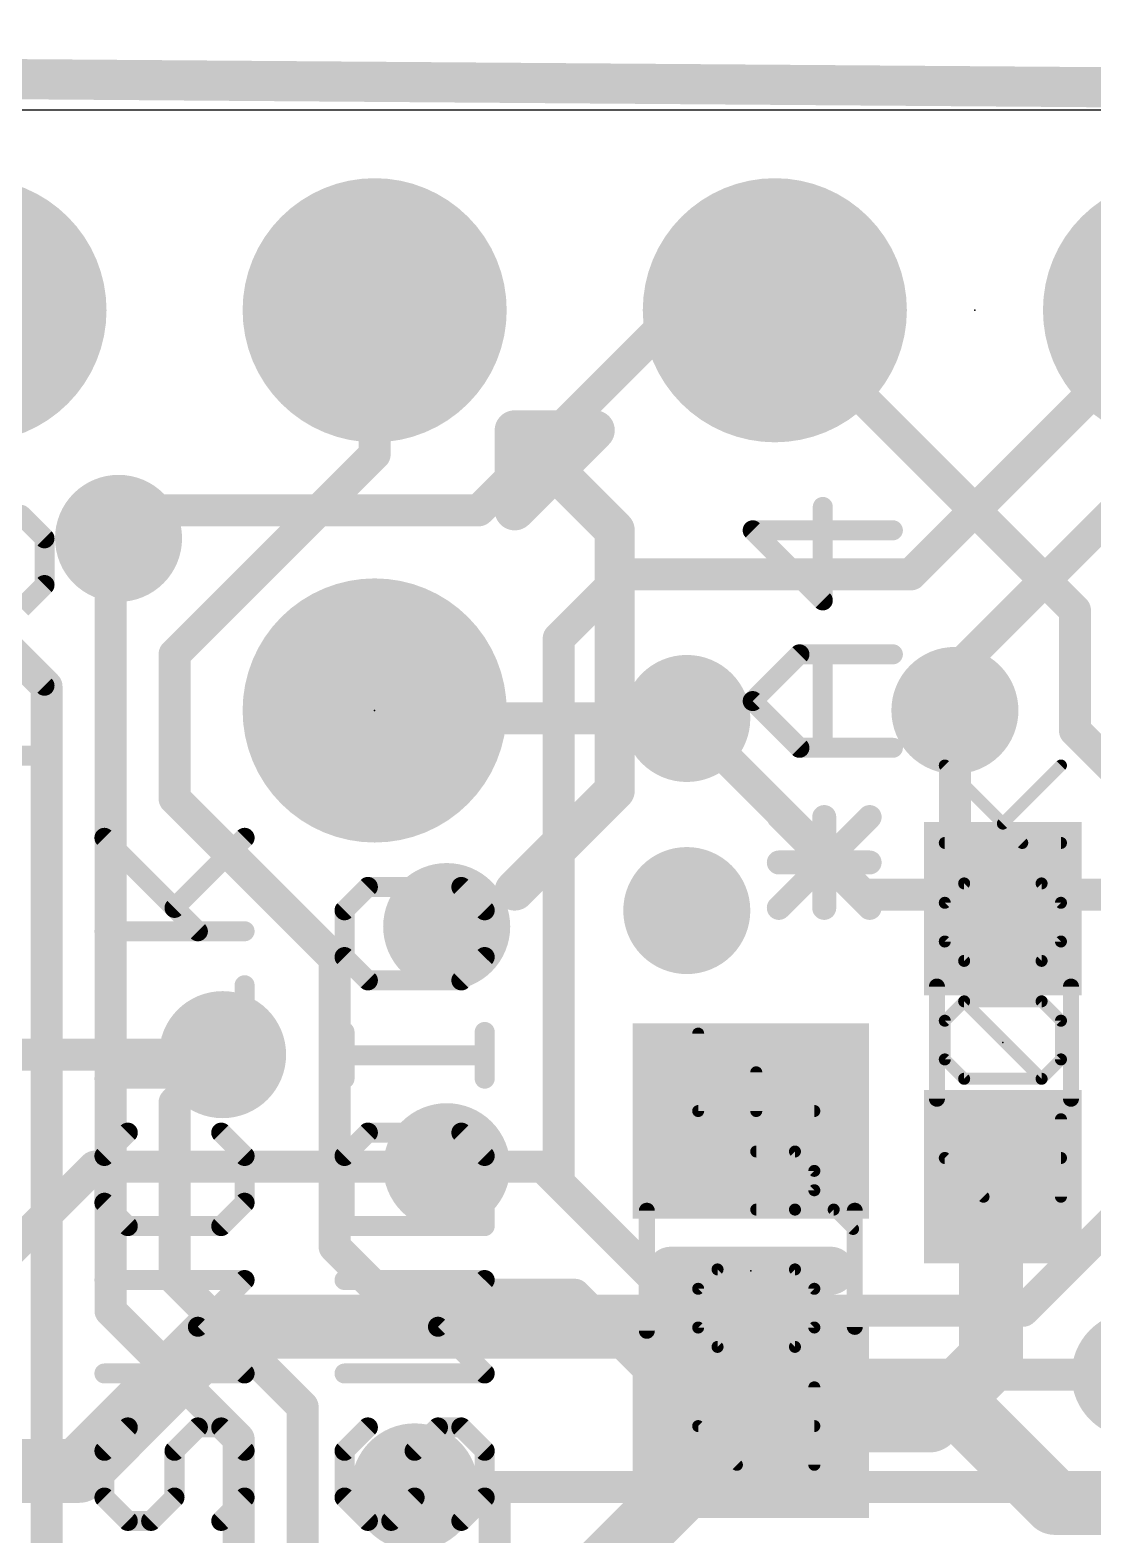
# Model space of a CAD drawing. Extents: x -0.8 to 51.2, y -0.4 to 23.4.
# Drawn here: x 24.48 to 31.23, y 13.82 to 23.37 of the extents above; entities that cross this region are included whole.
import ezdxf

# ---------------------------------------------------------------- set-up
doc = ezdxf.new("R2010")
doc.units = 0
for name, color, linetype in [('1', 12, 'CONTINUOUS'), ('16', 132, 'CONTINUOUS'), ('17', 110, 'CONTINUOUS'), ('18', 110, 'CONTINUOUS'), ('20', 53, 'CONTINUOUS'), ('21', 40, 'CONTINUOUS'), ('23', 40, 'CONTINUOUS'), ('27', 53, 'CONTINUOUS'), ('51', 253, 'CONTINUOUS')]:
    doc.layers.add(name, color=color, linetype=linetype)

# ---------------------------------------------------------------- blocks, each defined once
blk = doc.blocks.new('RECT')
blk.add_solid([(-0.5, -0.5), (0.5, -0.5), (-0.5, 0.5), (0.5, 0.5)])
blk = doc.blocks.new('ROUNDP')
at = {"const_width": 0.5}
blk.add_lwpolyline([(0, -0.25, 1), (0, 0.25, 1), (0, -0.25)], format="xyb", dxfattribs=at)
blk = doc.blocks.new('ROUNDV')
at = {"const_width": 0.5}
blk.add_lwpolyline([(0, -0.25, 1), (0, 0.25, 1), (0, -0.25)], format="xyb", dxfattribs=at)

msp = doc.modelspace()

# ---------------------------------------------------------------- linework, layer by layer
at = {"layer": '1'}
for points, const_width in [([(50.927, 22.86), (-0.381, 23.241)], 0.254), ([(28.6004, 21.59), (27.3304, 20.32)], 0.2032), ([(29.21, 21.59), (28.6004, 21.59)], 0.2032), ([(31.115, 19.685), (29.21, 21.59)], 0.2032), ([(25.2222, 20.32), (25.0444, 20.1422)], 0.2032), ([(27.3304, 20.32), (25.2222, 20.32)], 0.2032), ([(31.115, 18.923), (31.115, 19.685)], 0.2032), ([(26.7208, 18.9992), (26.67, 19.05)], 0.2032), ([(28.6512, 18.9992), (26.7208, 18.9992)], 0.2032), ([(30.353, 19.05), (30.353, 18.0966)], 0.2032), ([(31.623, 18.415), (31.115, 18.923)], 0.2032), ([(30.353, 18.0966), (30.6578, 17.7918)], 0.2032), ([(25.7048, 16.8656), (23.9776, 16.8656)], 0.2032), ([(24.892, 16.1544), (23.876, 15.1384)], 0.2032), ([(27.1272, 16.1544), (24.892, 16.1544)], 0.2032), ([(30.5816, 14.9352), (30.5816, 16.0156)], 0.4064), ([(30.5816, 16.0156), (30.6578, 16.0918)], 0.2032), ([(25.4, 14.8336), (25.7048, 15.1384)], 0.4064), ([(25.7048, 15.1384), (28.4632, 15.1384)], 0.4064), ([(28.4632, 15.1384), (29.0576, 14.544)], 0.4064), ([(30.3276, 14.6812), (30.5816, 14.9352)], 0.4064), ([(24.7904, 14.224), (25.4, 14.8336)], 0.4064), ([(28.768, 14.8336), (29.0576, 14.544)], 0.4064), ([(30.1904, 14.544), (30.3276, 14.6812)], 0.4064), ([(30.988, 14.0208), (30.3276, 14.6812)], 0.4064), ([(28.0924, 13.5788), (29.0576, 14.544)], 0.4064), ([(28.9408, 14.4272), (29.0576, 14.544)], 0.4064), ([(29.0576, 14.544), (30.1904, 14.544)], 0.4064), ([(23.368, 14.224), (24.7904, 14.224)], 0.4064), ([(27.3304, 14.1224), (26.924, 14.1224)], 0.2032), ([(27.432, 14.0208), (27.3304, 14.1224)], 0.2032), ([(32.1056, 14.0208), (30.988, 14.0208)], 0.4064), ([(27.432, 13.4112), (27.432, 14.0208)], 0.2032)]:
    msp.add_lwpolyline(points, dxfattribs=dict(at, const_width=const_width))
for points, const_width in [([(28.6004, 21.6408, 1), (28.6004, 21.5392)], 0.1016), ([(28.6363, 21.5541, 1), (28.5645, 21.6259)], 0.1016), ([(29.2459, 21.6259, 1), (29.1741, 21.5541)], 0.1016), ([(29.21, 21.5392, 1), (29.21, 21.6408)], 0.1016), ([(25.2222, 20.3708, 1), (25.2222, 20.2692)], 0.1016), ([(25.2581, 20.2841, 1), (25.1863, 20.3559)], 0.1016), ([(27.2945, 20.3559, 1), (27.3663, 20.2841)], 0.1016), ([(27.3304, 20.2692, 1), (27.3304, 20.3708)], 0.1016), ([(25.0085, 20.1781, 1), (25.0803, 20.1063)], 0.1016), ([(31.1658, 19.685, 1), (31.0642, 19.685)], 0.1016), ([(31.0791, 19.6491, 1), (31.1509, 19.7209)], 0.1016), ([(26.7059, 19.0859, 1), (26.6341, 19.0141)], 0.1016), ([(26.7208, 19.05, 1), (26.7208, 18.9484)], 0.1016), ([(28.6512, 18.9484, 1), (28.6512, 19.05)], 0.1016), ([(30.4038, 19.05, 1), (30.3022, 19.05)], 0.1016), ([(26.6849, 18.9633, 1), (26.7567, 19.0351)], 0.1016), ([(31.1509, 18.9589, 1), (31.0791, 18.8871)], 0.1016), ([(31.0642, 18.923, 1), (31.1658, 18.923)], 0.1016), ([(30.3889, 18.1325, 1), (30.3171, 18.0607)], 0.1016), ([(30.3022, 18.0966, 1), (30.4038, 18.0966)], 0.1016), ([(30.6219, 17.7559, 1), (30.6937, 17.8277)], 0.1016), ([(25.7048, 16.8148, 1), (25.7048, 16.9164)], 0.1016), ([(24.892, 16.2052, 1), (24.892, 16.1036)], 0.1016), ([(24.9279, 16.1185, 1), (24.8561, 16.1903)], 0.1016), ([(27.1272, 16.1036, 1), (27.1272, 16.2052)], 0.1016), ([(30.6832, 16.0156, 1), (30.48, 16.0156)], 0.2032), ([(30.6937, 16.0559, 1), (30.6219, 16.1277)], 0.1016), ([(30.5457, 16.0515, 1), (30.6175, 15.9797)], 0.1016), ([(25.7048, 15.24, 1), (25.7048, 15.0368)], 0.2032), ([(25.7766, 15.0666, 1), (25.633, 15.2102)], 0.2032), ([(28.535, 15.2102, 1), (28.3914, 15.0666)], 0.2032), ([(28.4632, 15.0368, 1), (28.4632, 15.24)], 0.2032), ([(30.6534, 14.8634, 1), (30.5098, 15.007)], 0.2032), ([(25.3282, 14.9054, 1), (25.4718, 14.7618)], 0.2032), ([(25.4718, 14.7618, 1), (25.3282, 14.9054)], 0.2032), ([(28.8398, 14.9054, 1), (28.6962, 14.7618)], 0.2032), ([(30.48, 14.9352, 1), (30.6832, 14.9352)], 0.2032), ([(30.3994, 14.753, 1), (30.2558, 14.6094)], 0.2032), ([(30.2558, 14.753, 1), (30.3994, 14.6094)], 0.2032), ([(30.3994, 14.6094, 1), (30.2558, 14.753)], 0.2032), ([(29.0576, 14.6456, 1), (29.0576, 14.4424)], 0.2032), ([(29.1294, 14.4722, 1), (28.9858, 14.6158)], 0.2032), ([(29.1294, 14.4722, 1), (28.9858, 14.6158)], 0.2032), ([(28.9858, 14.4722, 1), (29.1294, 14.6158)], 0.2032), ([(28.9858, 14.4722, 1), (29.1294, 14.6158)], 0.2032), ([(30.1186, 14.6158, 1), (30.2622, 14.4722)], 0.2032), ([(30.1904, 14.4424, 1), (30.1904, 14.6456)], 0.2032), ([(28.869, 14.499, 1), (29.0126, 14.3554)], 0.2032), ([(24.7904, 14.1224, 1), (24.7904, 14.3256)], 0.2032), ([(24.7186, 14.2958, 1), (24.8622, 14.1522)], 0.2032), ([(26.924, 14.1732, 1), (26.924, 14.0716)], 0.1016), ([(27.3663, 14.1583, 1), (27.2945, 14.0865)], 0.1016), ([(27.3304, 14.0716, 1), (27.3304, 14.1732)], 0.1016), ([(30.988, 14.1224, 1), (30.988, 13.9192)], 0.2032), ([(30.9162, 13.949, 1), (31.0598, 14.0926)], 0.2032), ([(27.4828, 14.0208, 1), (27.3812, 14.0208)], 0.1016), ([(27.3961, 13.9849, 1), (27.4679, 14.0567)], 0.1016)]:
    msp.add_lwpolyline(points, format="xyb", dxfattribs=dict(at, const_width=const_width))
at = {"layer": '16'}
for points, const_width in [([(-0.635, 23.241), (50.927, 22.86)], 0.254), ([(26.67, 21.59), (26.67, 20.6756)], 0.2032), ([(30.0736, 19.9136), (31.75, 21.59)], 0.2032), ([(26.67, 20.6756), (25.5016, 19.5072)], 0.2032), ([(31.369, 20.32), (30.734, 19.685)], 0.2032), ([(24.9936, 20.0914), (25.0444, 20.1422)], 0.2032), ([(24.9936, 19.939), (24.9936, 20.0914)], 0.2032), ([(24.9936, 19.5072), (24.9936, 19.939)], 0.2032), ([(27.8384, 19.5072), (28.2448, 19.9136)], 0.2032), ([(28.2448, 19.9136), (30.0736, 19.9136)], 0.2032), ([(23.9776, 19.812), (24.5872, 19.2024)], 0.2032), ([(30.353, 19.304), (30.734, 19.685)], 0.2032), ([(24.9936, 15.24), (24.9936, 19.5072)], 0.2032), ([(25.5016, 19.5072), (25.4, 19.4056)], 0.2032), ([(27.8384, 16.0528), (27.8384, 19.5072)], 0.2032), ([(25.4, 19.4056), (25.4, 18.4912)], 0.2032), ([(30.353, 19.05), (30.353, 19.304)], 0.2032), ([(24.5872, 19.2024), (24.5872, 8.2296)], 0.2032), ([(29.7688, 17.8816), (28.6512, 18.9992)], 0.2032), ([(25.4, 18.4912), (25.908, 17.9832)], 0.2032), ([(25.908, 17.9832), (26.2128, 17.6784)], 0.2032), ([(33.9344, 17.8816), (29.7688, 17.8816)], 0.2032), ([(26.2128, 17.6784), (26.416, 17.4752)], 0.2032), ([(26.416, 17.4752), (26.416, 15.6464)], 0.2032), ([(25.4, 16.5608), (25.7048, 16.8656)], 0.2032), ([(25.4, 15.4432), (25.4, 16.5608)], 0.2032), ([(27.1272, 16.1544), (27.7368, 16.1544)], 0.2032), ([(27.7368, 16.1544), (27.8384, 16.0528)], 0.2032), ([(28.6512, 15.24), (27.8384, 16.0528)], 0.2032), ([(31.5976, 16.0528), (30.7848, 15.24)], 0.2032), ([(26.416, 15.6464), (26.7208, 15.3416)], 0.2032), ([(26.2128, 14.6304), (25.4, 15.4432)], 0.2032), ([(26.7208, 15.3416), (27.94, 15.3416)], 0.2032), ([(27.94, 15.3416), (28.448, 14.8336)], 0.2032), ([(25.8064, 14.4272), (24.9936, 15.24)], 0.2032), ([(30.7848, 15.24), (28.6512, 15.24)], 0.2032), ([(28.448, 14.8336), (31.496, 14.8336)], 0.2032), ([(26.2128, 13.716), (26.2128, 14.6304)], 0.2032), ([(25.8064, 13.3096), (25.8064, 14.4272)], 0.2032), ([(31.9024, 14.1224), (26.924, 14.1224)], 0.2032), ([(26.5176, 13.4112), (26.2128, 13.716)], 0.2032)]:
    msp.add_lwpolyline(points, dxfattribs=dict(at, const_width=const_width))
at = {"layer": '16', "const_width": 0.1016}
for points in [[(26.7208, 21.59, 1), (26.6192, 21.59)], [(26.6192, 20.6756, 1), (26.7208, 20.6756)], [(26.7059, 20.6397, 1), (26.6341, 20.7115)], [(25.0444, 20.0914, 1), (24.9428, 20.0914)], [(24.9577, 20.1273, 1), (25.0295, 20.0555)], [(25.0803, 20.1063, 1), (25.0085, 20.1781)], [(25.0444, 19.939, 1), (24.9428, 19.939)], [(24.9428, 19.939, 1), (25.0444, 19.939)], [(28.2448, 19.9644, 1), (28.2448, 19.8628)], [(28.2807, 19.8777, 1), (28.2089, 19.9495)], [(30.0377, 19.9495, 1), (30.1095, 19.8777)], [(30.0736, 19.8628, 1), (30.0736, 19.9644)], [(30.6981, 19.7209, 1), (30.7699, 19.6491)], [(30.7699, 19.6491, 1), (30.6981, 19.7209)], [(25.0444, 19.5072, 1), (24.9428, 19.5072)], [(25.4657, 19.5431, 1), (25.5375, 19.4713)], [(25.5375, 19.4713, 1), (25.4657, 19.5431)], [(27.8892, 19.5072, 1), (27.7876, 19.5072)], [(27.8025, 19.5431, 1), (27.8743, 19.4713)], [(24.9428, 19.5072, 1), (25.0444, 19.5072)], [(25.4508, 19.4056, 1), (25.3492, 19.4056)], [(25.3641, 19.4415, 1), (25.4359, 19.3697)], [(30.4038, 19.304, 1), (30.3022, 19.304)], [(30.3171, 19.3399, 1), (30.3889, 19.2681)], [(24.638, 19.2024, 1), (24.5364, 19.2024)], [(24.5513, 19.1665, 1), (24.6231, 19.2383)], [(30.3022, 19.05, 1), (30.4038, 19.05)], [(28.6871, 19.0351, 1), (28.6153, 18.9633)], [(25.4359, 18.5271, 1), (25.3641, 18.4553)], [(25.3492, 18.4912, 1), (25.4508, 18.4912)], [(25.9439, 18.0191, 1), (25.8721, 17.9473)], [(25.8721, 17.9473, 1), (25.9439, 18.0191)], [(29.7688, 17.9324, 1), (29.7688, 17.8308)], [(29.7329, 17.8457, 1), (29.8047, 17.9175)], [(26.2487, 17.7143, 1), (26.1769, 17.6425)], [(26.1769, 17.6425, 1), (26.2487, 17.7143)], [(26.4668, 17.4752, 1), (26.3652, 17.4752)], [(26.3801, 17.4393, 1), (26.4519, 17.5111)], [(25.7407, 16.8297, 1), (25.6689, 16.9015)], [(25.4508, 16.5608, 1), (25.3492, 16.5608)], [(25.3641, 16.5967, 1), (25.4359, 16.5249)], [(27.1272, 16.2052, 1), (27.1272, 16.1036)], [(27.7727, 16.1903, 1), (27.7009, 16.1185)], [(27.7368, 16.1036, 1), (27.7368, 16.2052)], [(27.8743, 16.0887, 1), (27.8025, 16.0169)], [(27.7876, 16.0528, 1), (27.8892, 16.0528)], [(27.8025, 16.0169, 1), (27.8743, 16.0887)], [(26.4519, 15.6823, 1), (26.3801, 15.6105)], [(26.3652, 15.6464, 1), (26.4668, 15.6464)], [(25.4359, 15.4791, 1), (25.3641, 15.4073)], [(25.3492, 15.4432, 1), (25.4508, 15.4432)], [(26.7208, 15.3924, 1), (26.7208, 15.2908)], [(26.6849, 15.3057, 1), (26.7567, 15.3775)], [(27.9759, 15.3775, 1), (27.9041, 15.3057)], [(27.94, 15.2908, 1), (27.94, 15.3924)], [(25.0295, 15.2759, 1), (24.9577, 15.2041)], [(24.9428, 15.24, 1), (25.0444, 15.24)], [(28.6512, 15.2908, 1), (28.6512, 15.1892)], [(28.6153, 15.2041, 1), (28.6871, 15.2759)], [(30.7489, 15.2759, 1), (30.8207, 15.2041)], [(30.7848, 15.1892, 1), (30.7848, 15.2908)], [(28.448, 14.8844, 1), (28.448, 14.7828)], [(28.4121, 14.7977, 1), (28.4839, 14.8695)], [(26.2636, 14.6304, 1), (26.162, 14.6304)], [(26.1769, 14.5945, 1), (26.2487, 14.6663)], [(25.8572, 14.4272, 1), (25.7556, 14.4272)], [(25.7705, 14.3913, 1), (25.8423, 14.4631)], [(26.924, 14.1732, 1), (26.924, 14.0716)]]:
    msp.add_lwpolyline(points, format="xyb", dxfattribs=at)
at = {"layer": '20'}
msp.add_line((48.26, 22.86), (2.54, 22.86), dxfattribs=at)
at = {"layer": '21'}
for points, const_width in [([(28.194, 20.193), (27.559, 20.828)], 0.254), ([(27.559, 20.828), (27.559, 20.32)], 0.254), ([(27.559, 20.828), (28.067, 20.828)], 0.254), ([(28.067, 20.828), (27.559, 20.32)], 0.254), ([(24.1296, 20.2909), (24.4262, 20.2909)], 0.127), ([(24.4262, 20.2909), (24.5745, 20.1426)], 0.127), ([(29.5144, 19.7485), (29.5144, 20.3417)], 0.127), ([(28.194, 18.542), (28.194, 20.193)], 0.254), ([(29.9593, 20.1934), (29.0695, 20.1934)], 0.127), ([(29.0695, 20.1934), (29.5144, 19.7485)], 0.127), ([(24.5745, 20.1426), (24.5745, 19.846)], 0.127), ([(24.5745, 19.846), (24.4262, 19.6977)], 0.127), ([(24.2779, 19.3554), (24.4262, 19.3554)], 0.127), ([(24.4262, 19.3554), (24.5745, 19.2071)], 0.127), ([(29.0695, 19.1096), (29.3661, 19.4062)], 0.127), ([(29.3661, 19.4062), (29.9593, 19.4062)], 0.127), ([(29.5144, 18.813), (29.5144, 19.4062)], 0.127), ([(24.5745, 19.2071), (24.5745, 18.7622)], 0.127), ([(29.3661, 18.813), (29.0695, 19.1096)], 0.127), ([(24.5745, 18.7622), (23.6847, 18.7622)], 0.127), ([(29.9593, 18.813), (29.3661, 18.813)], 0.127), ([(27.559, 17.907), (28.194, 18.542)], 0.254), ([(29.2354, 18.3733), (29.8116, 17.7971)], 0.1524), ([(29.2354, 17.7971), (29.8116, 18.3733)], 0.1524), ([(29.5235, 17.7971), (29.5235, 18.3733)], 0.1524), ([(25.5479, 17.6486), (24.9547, 18.2417)], 0.127), ([(25.3996, 17.7969), (25.8445, 18.2417)], 0.127), ([(29.2354, 18.0852), (29.8116, 18.0852)], 0.1524), ([(26.627, 17.9299), (26.4787, 17.7816)], 0.127), ([(27.2202, 17.9299), (26.627, 17.9299)], 0.127), ([(27.3685, 17.7816), (27.2202, 17.9299)], 0.127), ([(26.4787, 17.7816), (26.4787, 17.485)], 0.127), ([(27.3685, 17.485), (27.3685, 17.7816)], 0.127), ([(24.9547, 17.6486), (25.8445, 17.6486)], 0.127), ([(26.4787, 17.485), (26.627, 17.3367)], 0.127), ([(27.2202, 17.3367), (27.3685, 17.485)], 0.127), ([(26.627, 17.3367), (27.2202, 17.3367)], 0.127), ([(25.8445, 16.7131), (25.8445, 17.3062)], 0.127), ([(26.4787, 16.7131), (26.4787, 17.0096)], 0.127), ([(27.3685, 16.7131), (27.3685, 17.0096)], 0.127), ([(27.3685, 16.8613), (26.4787, 16.8613)], 0.127), ([(24.9547, 16.7131), (25.8445, 16.7131)], 0.127), ([(25.103, 16.3707), (24.9547, 16.2224)], 0.127), ([(25.8445, 16.2224), (25.6962, 16.3707)], 0.127), ([(26.627, 16.3707), (26.4787, 16.2224)], 0.127), ([(27.2202, 16.3707), (26.627, 16.3707)], 0.127), ([(27.3685, 16.2224), (27.2202, 16.3707)], 0.127), ([(24.9547, 16.2224), (24.9547, 15.9258)], 0.127), ([(25.8445, 15.9258), (25.8445, 16.2224)], 0.127), ([(26.4787, 16.2224), (26.4787, 15.7775)], 0.127), ([(27.3685, 15.7775), (27.3685, 16.2224)], 0.127), ([(24.9547, 15.9258), (25.103, 15.7775)], 0.127), ([(25.6962, 15.7775), (25.8445, 15.9258)], 0.127), ([(25.103, 15.7775), (25.6962, 15.7775)], 0.127), ([(26.4787, 15.7775), (27.3685, 15.7775)], 0.127), ([(28.5496, 15.494), (29.5656, 15.494)], 0.3048), ([(25.8445, 15.4352), (24.9547, 15.4352)], 0.127), ([(25.5479, 15.1386), (25.8445, 15.4352)], 0.127), ([(27.3685, 15.4352), (26.4787, 15.4352)], 0.127), ([(27.0719, 15.1386), (27.3685, 15.4352)], 0.127), ([(25.8445, 14.842), (25.5479, 15.1386)], 0.127), ([(27.3685, 14.842), (27.0719, 15.1386)], 0.127), ([(24.9547, 14.842), (25.8445, 14.842)], 0.127), ([(26.4787, 14.842), (27.3685, 14.842)], 0.127), ([(25.103, 14.4997), (24.9547, 14.3514)], 0.127), ([(25.3996, 14.3514), (25.5479, 14.4997)], 0.127), ([(25.5479, 14.4997), (25.6962, 14.4997)], 0.127), ([(25.6962, 14.4997), (25.8445, 14.3514)], 0.127), ([(26.627, 14.4997), (26.4787, 14.3514)], 0.127), ([(26.9236, 14.3514), (27.0719, 14.4997)], 0.127), ([(27.0719, 14.4997), (27.2202, 14.4997)], 0.127), ([(27.2202, 14.4997), (27.3685, 14.3514)], 0.127), ([(24.9547, 14.3514), (24.9547, 14.0548)], 0.127), ([(25.3996, 14.0548), (25.3996, 14.3514)], 0.127), ([(25.8445, 14.3514), (25.8445, 14.0548)], 0.127), ([(26.4787, 14.3514), (26.4787, 14.0548)], 0.127), ([(26.9236, 14.0548), (26.9236, 14.3514)], 0.127), ([(27.3685, 14.3514), (27.3685, 14.0548)], 0.127), ([(24.9547, 14.0548), (25.103, 13.9065)], 0.127), ([(25.2513, 13.9065), (25.3996, 14.0548)], 0.127), ([(25.8445, 14.0548), (25.6962, 13.9065)], 0.127), ([(26.4787, 14.0548), (26.627, 13.9065)], 0.127), ([(26.7753, 13.9065), (26.9236, 14.0548)], 0.127), ([(27.3685, 14.0548), (27.2202, 13.9065)], 0.127), ([(25.103, 13.9065), (25.2513, 13.9065)], 0.127), ([(26.627, 13.9065), (26.7753, 13.9065)], 0.127)]:
    msp.add_lwpolyline(points, dxfattribs=dict(at, const_width=const_width))
for points, const_width in [([(27.6039, 20.8729, 1), (27.5141, 20.7831)], 0.127), ([(27.6225, 20.828, 1), (27.4955, 20.828)], 0.127), ([(27.559, 20.8915, 1), (27.559, 20.7645)], 0.127), ([(28.1119, 20.7831, 1), (28.0221, 20.8729)], 0.127), ([(28.067, 20.7645, 1), (28.067, 20.8915)], 0.127), ([(24.4262, 20.2591, 1), (24.4262, 20.3226)], 0.0635), ([(27.5141, 20.3649, 1), (27.6039, 20.2751)], 0.127), ([(27.4955, 20.32, 1), (27.6225, 20.32)], 0.127), ([(29.5462, 20.3417, 1), (29.4827, 20.3417)], 0.0635), ([(28.2575, 20.193, 1), (28.1305, 20.193)], 0.127), ([(28.1491, 20.1481, 1), (28.2389, 20.2379)], 0.127), ([(29.0695, 20.2251, 1), (29.0695, 20.1616)], 0.0635), ([(29.092, 20.2158, 1), (29.0471, 20.1709)], 0.0635), ([(29.9593, 20.1616, 1), (29.9593, 20.2251)], 0.0635), ([(24.6062, 20.1426, 1), (24.5428, 20.1426)], 0.0635), ([(24.552, 20.1201, 1), (24.597, 20.165)], 0.0635), ([(24.5428, 19.846, 1), (24.6062, 19.846)], 0.0635), ([(24.597, 19.8235, 1), (24.552, 19.8684)], 0.0635), ([(29.4827, 19.7485, 1), (29.5462, 19.7485)], 0.0635), ([(29.492, 19.726, 1), (29.5369, 19.771)], 0.0635), ([(24.4262, 19.3236, 1), (24.4262, 19.3871)], 0.0635), ([(29.3661, 19.4379, 1), (29.3661, 19.3744)], 0.0635), ([(29.3886, 19.3837, 1), (29.3437, 19.4286)], 0.0635), ([(29.5462, 19.4062, 1), (29.4827, 19.4062)], 0.0635), ([(29.9593, 19.3744, 1), (29.9593, 19.4379)], 0.0635), ([(24.6062, 19.2071, 1), (24.5428, 19.2071)], 0.0635), ([(24.552, 19.1846, 1), (24.597, 19.2295)], 0.0635), ([(29.092, 19.132, 1), (29.0471, 19.0871)], 0.0635), ([(29.0471, 19.132, 1), (29.092, 19.0871)], 0.0635), ([(24.5745, 18.7304, 1), (24.5745, 18.7939)], 0.0635), ([(29.3661, 18.8447, 1), (29.3661, 18.7812)], 0.0635), ([(29.3437, 18.7905, 1), (29.3886, 18.8354)], 0.0635), ([(29.4827, 18.813, 1), (29.5462, 18.813)], 0.0635), ([(29.9593, 18.7812, 1), (29.9593, 18.8447)], 0.0635), ([(24.5428, 18.7622, 1), (24.6062, 18.7622)], 0.0635), ([(28.2389, 18.4971, 1), (28.1491, 18.5869)], 0.127), ([(28.1305, 18.542, 1), (28.2575, 18.542)], 0.127), ([(29.2623, 18.4002, 1), (29.2085, 18.3463)], 0.0762), ([(29.5616, 18.3733, 1), (29.4854, 18.3733)], 0.0762), ([(29.8386, 18.3463, 1), (29.7847, 18.4002)], 0.0762), ([(24.9772, 18.2642, 1), (24.9323, 18.2193)], 0.0635), ([(25.867, 18.2193, 1), (25.822, 18.2642)], 0.0635), ([(29.2354, 18.1233, 1), (29.2354, 18.0471)], 0.0762), ([(29.8116, 18.0471, 1), (29.8116, 18.1233)], 0.0762), ([(26.627, 17.9617, 1), (26.627, 17.8982)], 0.0635), ([(26.6495, 17.9075, 1), (26.6046, 17.9524)], 0.0635), ([(27.2427, 17.9524, 1), (27.1978, 17.9075)], 0.0635), ([(27.2202, 17.8982, 1), (27.2202, 17.9617)], 0.0635), ([(27.5141, 17.9519, 1), (27.6039, 17.8621)], 0.127), ([(29.2085, 17.824, 1), (29.2623, 17.7701)], 0.0762), ([(29.7847, 17.7701, 1), (29.8386, 17.824)], 0.0762), ([(25.3772, 17.8193, 1), (25.4221, 17.7744)], 0.0635), ([(26.5105, 17.7816, 1), (26.447, 17.7816)], 0.0635), ([(26.4563, 17.8041, 1), (26.5012, 17.7592)], 0.0635), ([(27.4002, 17.7816, 1), (27.3368, 17.7816)], 0.0635), ([(27.346, 17.7592, 1), (27.391, 17.8041)], 0.0635), ([(29.4854, 17.7971, 1), (29.5616, 17.7971)], 0.0762), ([(24.9547, 17.6803, 1), (24.9547, 17.6168)], 0.0635), ([(25.5255, 17.6261, 1), (25.5704, 17.671)], 0.0635), ([(25.8445, 17.6168, 1), (25.8445, 17.6803)], 0.0635), ([(26.447, 17.485, 1), (26.5105, 17.485)], 0.0635), ([(26.5012, 17.5075, 1), (26.4563, 17.4626)], 0.0635), ([(27.3368, 17.485, 1), (27.4002, 17.485)], 0.0635), ([(27.391, 17.4626, 1), (27.346, 17.5075)], 0.0635), ([(26.627, 17.3685, 1), (26.627, 17.305)], 0.0635), ([(26.6046, 17.3143, 1), (26.6495, 17.3592)], 0.0635), ([(27.1978, 17.3592, 1), (27.2427, 17.3143)], 0.0635), ([(27.2202, 17.305, 1), (27.2202, 17.3685)], 0.0635), ([(25.8762, 17.3062, 1), (25.8128, 17.3062)], 0.0635), ([(26.5105, 17.0096, 1), (26.447, 17.0096)], 0.0635), ([(27.4002, 17.0096, 1), (27.3368, 17.0096)], 0.0635), ([(26.4787, 16.8931, 1), (26.4787, 16.8296)], 0.0635), ([(27.3685, 16.8296, 1), (27.3685, 16.8931)], 0.0635), ([(24.9547, 16.7448, 1), (24.9547, 16.6813)], 0.0635), ([(25.8128, 16.7131, 1), (25.8762, 16.7131)], 0.0635), ([(25.8445, 16.6813, 1), (25.8445, 16.7448)], 0.0635), ([(26.447, 16.7131, 1), (26.5105, 16.7131)], 0.0635), ([(27.3368, 16.7131, 1), (27.4002, 16.7131)], 0.0635), ([(25.1255, 16.3483, 1), (25.0806, 16.3932)], 0.0635), ([(25.7187, 16.3932, 1), (25.6738, 16.3483)], 0.0635), ([(26.627, 16.4025, 1), (26.627, 16.339)], 0.0635), ([(26.6495, 16.3483, 1), (26.6046, 16.3932)], 0.0635), ([(27.2427, 16.3932, 1), (27.1978, 16.3483)], 0.0635), ([(27.2202, 16.339, 1), (27.2202, 16.4025)], 0.0635), ([(24.9865, 16.2224, 1), (24.923, 16.2224)], 0.0635), ([(24.9323, 16.2449, 1), (24.9772, 16.2)], 0.0635), ([(25.8762, 16.2224, 1), (25.8128, 16.2224)], 0.0635), ([(25.822, 16.2, 1), (25.867, 16.2449)], 0.0635), ([(26.5105, 16.2224, 1), (26.447, 16.2224)], 0.0635), ([(26.4563, 16.2449, 1), (26.5012, 16.2)], 0.0635), ([(27.4002, 16.2224, 1), (27.3368, 16.2224)], 0.0635), ([(27.346, 16.2, 1), (27.391, 16.2449)], 0.0635), ([(24.923, 15.9258, 1), (24.9865, 15.9258)], 0.0635), ([(24.9772, 15.9483, 1), (24.9323, 15.9034)], 0.0635), ([(25.8128, 15.9258, 1), (25.8762, 15.9258)], 0.0635), ([(25.867, 15.9034, 1), (25.822, 15.9483)], 0.0635), ([(25.103, 15.8093, 1), (25.103, 15.7458)], 0.0635), ([(25.0806, 15.7551, 1), (25.1255, 15.8)], 0.0635), ([(25.6738, 15.8, 1), (25.7187, 15.7551)], 0.0635), ([(25.6962, 15.7458, 1), (25.6962, 15.8093)], 0.0635), ([(26.4787, 15.8093, 1), (26.4787, 15.7458)], 0.0635), ([(26.447, 15.7775, 1), (26.5105, 15.7775)], 0.0635), ([(27.3368, 15.7775, 1), (27.4002, 15.7775)], 0.0635), ([(27.3685, 15.7458, 1), (27.3685, 15.8093)], 0.0635), ([(28.5496, 15.5702, 1), (28.5496, 15.4178)], 0.1524), ([(29.5656, 15.4178, 1), (29.5656, 15.5702)], 0.1524), ([(24.9547, 15.4669, 1), (24.9547, 15.4034)], 0.0635), ([(25.867, 15.4127, 1), (25.822, 15.4576)], 0.0635), ([(25.8445, 15.4034, 1), (25.8445, 15.4669)], 0.0635), ([(26.4787, 15.4669, 1), (26.4787, 15.4034)], 0.0635), ([(27.391, 15.4127, 1), (27.346, 15.4576)], 0.0635), ([(27.3685, 15.4034, 1), (27.3685, 15.4669)], 0.0635), ([(25.5704, 15.1611, 1), (25.5255, 15.1162)], 0.0635), ([(25.5255, 15.1611, 1), (25.5704, 15.1162)], 0.0635), ([(27.0944, 15.1611, 1), (27.0495, 15.1162)], 0.0635), ([(27.0495, 15.1611, 1), (27.0944, 15.1162)], 0.0635), ([(24.9547, 14.8738, 1), (24.9547, 14.8103)], 0.0635), ([(25.8445, 14.8103, 1), (25.8445, 14.8738)], 0.0635), ([(26.4787, 14.8738, 1), (26.4787, 14.8103)], 0.0635), ([(27.3685, 14.8103, 1), (27.3685, 14.8738)], 0.0635), ([(25.822, 14.8196, 1), (25.867, 14.8645)], 0.0635), ([(27.346, 14.8196, 1), (27.391, 14.8645)], 0.0635), ([(25.1255, 14.4772, 1), (25.0806, 14.5221)], 0.0635), ([(25.5479, 14.5314, 1), (25.5479, 14.4679)], 0.0635), ([(25.5704, 14.4772, 1), (25.5255, 14.5221)], 0.0635), ([(25.7187, 14.5221, 1), (25.6738, 14.4772)], 0.0635), ([(25.6962, 14.4679, 1), (25.6962, 14.5314)], 0.0635), ([(26.6495, 14.4772, 1), (26.6046, 14.5221)], 0.0635), ([(27.0719, 14.5314, 1), (27.0719, 14.4679)], 0.0635), ([(27.0944, 14.4772, 1), (27.0495, 14.5221)], 0.0635), ([(27.2427, 14.5221, 1), (27.1978, 14.4772)], 0.0635), ([(27.2202, 14.4679, 1), (27.2202, 14.5314)], 0.0635), ([(24.9865, 14.3514, 1), (24.923, 14.3514)], 0.0635), ([(24.9323, 14.3738, 1), (24.9772, 14.3289)], 0.0635), ([(25.4314, 14.3514, 1), (25.3679, 14.3514)], 0.0635), ([(25.3772, 14.3738, 1), (25.4221, 14.3289)], 0.0635), ([(25.8762, 14.3514, 1), (25.8128, 14.3514)], 0.0635), ([(25.822, 14.3289, 1), (25.867, 14.3738)], 0.0635), ([(26.5105, 14.3514, 1), (26.447, 14.3514)], 0.0635), ([(26.4563, 14.3738, 1), (26.5012, 14.3289)], 0.0635), ([(26.9554, 14.3514, 1), (26.8919, 14.3514)], 0.0635), ([(26.9012, 14.3738, 1), (26.9461, 14.3289)], 0.0635), ([(27.4002, 14.3514, 1), (27.3368, 14.3514)], 0.0635), ([(27.346, 14.3289, 1), (27.391, 14.3738)], 0.0635), ([(24.923, 14.0548, 1), (24.9865, 14.0548)], 0.0635), ([(24.9772, 14.0772, 1), (24.9323, 14.0323)], 0.0635), ([(25.3679, 14.0548, 1), (25.4314, 14.0548)], 0.0635), ([(25.4221, 14.0323, 1), (25.3772, 14.0772)], 0.0635), ([(25.8128, 14.0548, 1), (25.8762, 14.0548)], 0.0635), ([(25.867, 14.0323, 1), (25.822, 14.0772)], 0.0635), ([(26.447, 14.0548, 1), (26.5105, 14.0548)], 0.0635), ([(26.5012, 14.0772, 1), (26.4563, 14.0323)], 0.0635), ([(26.8919, 14.0548, 1), (26.9554, 14.0548)], 0.0635), ([(26.9461, 14.0323, 1), (26.9012, 14.0772)], 0.0635), ([(27.3368, 14.0548, 1), (27.4002, 14.0548)], 0.0635), ([(27.391, 14.0323, 1), (27.346, 14.0772)], 0.0635), ([(25.103, 13.9383, 1), (25.103, 13.8748)], 0.0635), ([(25.0806, 13.884, 1), (25.1255, 13.929)], 0.0635), ([(25.2289, 13.929, 1), (25.2738, 13.884)], 0.0635), ([(25.2513, 13.8748, 1), (25.2513, 13.9383)], 0.0635), ([(25.6738, 13.929, 1), (25.7187, 13.884)], 0.0635), ([(26.627, 13.9383, 1), (26.627, 13.8748)], 0.0635), ([(26.6046, 13.884, 1), (26.6495, 13.929)], 0.0635), ([(26.7529, 13.929, 1), (26.7978, 13.884)], 0.0635), ([(26.7753, 13.8748, 1), (26.7753, 13.9383)], 0.0635), ([(27.1978, 13.929, 1), (27.2427, 13.884)], 0.0635)]:
    msp.add_lwpolyline(points, format="xyb", dxfattribs=dict(at, const_width=const_width))
at = {"layer": '23'}
for p in [(30.48, 21.59), (26.67, 19.05), (30.6578, 16.9418), (29.0576, 15.494)]:
    msp.add_point(p, dxfattribs=at)
at = {"layer": '27', "const_width": 0.0762}
for points in [[(30.7804, 18.2091), (30.2889, 18.7006)], [(30.6575, 18.332), (31.0261, 18.7006)], [(30.2889, 18.2091), (31.0261, 18.2091)], [(30.2889, 17.8293), (30.4117, 17.9522)], [(30.4117, 17.9522), (30.9032, 17.9522)], [(30.9032, 17.4607), (30.4117, 17.9522)], [(30.9032, 17.9522), (31.0261, 17.8293)], [(30.2889, 17.5836), (30.2889, 17.8293)], [(31.0261, 17.8293), (31.0261, 17.5836)], [(30.4117, 17.4607), (30.2889, 17.5836)], [(31.0261, 17.5836), (30.9032, 17.4607)], [(30.9032, 17.4607), (30.4117, 17.4607)], [(30.2889, 17.0809), (30.4117, 17.2038)], [(30.4117, 17.2038), (30.9032, 17.2038)], [(30.9032, 16.7123), (30.4117, 17.2038)], [(30.9032, 17.2038), (31.0261, 17.0809)], [(30.2889, 16.8352), (30.2889, 17.0809)], [(31.0261, 17.0809), (31.0261, 16.8352)], [(28.7235, 16.5077), (28.7235, 16.9992)], [(30.4117, 16.7123), (30.2889, 16.8352)], [(31.0261, 16.8352), (30.9032, 16.7123)], [(29.0921, 16.5077), (29.0921, 16.7535)], [(30.9032, 16.7123), (30.4117, 16.7123)], [(29.4607, 16.5077), (28.7235, 16.5077)], [(31.0261, 15.9639), (31.0261, 16.4554)], [(29.3378, 16.2508), (29.0921, 16.2508)], [(29.4607, 16.1279), (29.3378, 16.2508)], [(30.5346, 15.9639), (30.2889, 16.2096)], [(30.2889, 16.2096), (31.0261, 16.2096)], [(29.4607, 16.0051), (29.4607, 16.1279)], [(29.3378, 15.8822), (29.4607, 16.0051)], [(29.0921, 15.8822), (29.3378, 15.8822)], [(29.3378, 15.8822), (29.5836, 15.8822)], [(29.5836, 15.8822), (29.7064, 15.7593)], [(28.7235, 15.3795), (28.8463, 15.5024)], [(28.8463, 15.5024), (29.3378, 15.5024)], [(29.3378, 15.0109), (28.8463, 15.5024)], [(29.3378, 15.5024), (29.4607, 15.3795)], [(28.7235, 15.1338), (28.7235, 15.3795)], [(29.4607, 15.3795), (29.4607, 15.1338)], [(28.8463, 15.0109), (28.7235, 15.1338)], [(29.4607, 15.1338), (29.3378, 15.0109)], [(29.3378, 15.0109), (28.8463, 15.0109)], [(29.4607, 14.2625), (29.4607, 14.754)], [(28.9692, 14.2625), (28.7235, 14.5082)], [(28.7235, 14.5082), (29.4607, 14.5082)]]:
    msp.add_lwpolyline(points, dxfattribs=at)
at = {"layer": '27', "const_width": 0.0381}
for points in [[(30.3023, 18.7141, 1), (30.2754, 18.6872)], [(31.0396, 18.6872, 1), (31.0126, 18.7141)], [(30.644, 18.3455, 1), (30.671, 18.3185)], [(30.2889, 18.2282, 1), (30.2889, 18.1901)], [(30.7669, 18.1957, 1), (30.7938, 18.2226)], [(31.0261, 18.1901, 1), (31.0261, 18.2282)], [(30.4117, 17.9713, 1), (30.4117, 17.9332)], [(30.4252, 17.9657, 1), (30.3983, 17.9387)], [(30.4252, 17.9387, 1), (30.3983, 17.9657)], [(30.9167, 17.9657, 1), (30.8898, 17.9387)], [(30.9032, 17.9332, 1), (30.9032, 17.9713)], [(30.3079, 17.8293, 1), (30.2698, 17.8293)], [(30.2754, 17.8428, 1), (30.3023, 17.8159)], [(31.0452, 17.8293, 1), (31.0071, 17.8293)], [(31.0126, 17.8159, 1), (31.0396, 17.8428)], [(30.3023, 17.5971, 1), (30.2754, 17.5701)], [(30.2698, 17.5836, 1), (30.3079, 17.5836)], [(31.0071, 17.5836, 1), (31.0452, 17.5836)], [(31.0396, 17.5701, 1), (31.0126, 17.5971)], [(30.4117, 17.4798, 1), (30.4117, 17.4417)], [(30.3983, 17.4473, 1), (30.4252, 17.4742)], [(30.8898, 17.4742, 1), (30.9167, 17.4473)], [(30.8898, 17.4473, 1), (30.9167, 17.4742)], [(30.9032, 17.4417, 1), (30.9032, 17.4798)], [(30.4117, 17.2229, 1), (30.4117, 17.1848)], [(30.4252, 17.2173, 1), (30.3983, 17.1903)], [(30.4252, 17.1903, 1), (30.3983, 17.2173)], [(30.9167, 17.2173, 1), (30.8898, 17.1903)], [(30.9032, 17.1848, 1), (30.9032, 17.2229)], [(30.3079, 17.0809, 1), (30.2698, 17.0809)], [(30.2754, 17.0944, 1), (30.3023, 17.0675)], [(31.0452, 17.0809, 1), (31.0071, 17.0809)], [(31.0126, 17.0675, 1), (31.0396, 17.0944)], [(28.7425, 16.9992, 1), (28.7044, 16.9992)], [(30.3023, 16.8487, 1), (30.2754, 16.8217)], [(30.2698, 16.8352, 1), (30.3079, 16.8352)], [(31.0071, 16.8352, 1), (31.0452, 16.8352)], [(31.0396, 16.8217, 1), (31.0126, 16.8487)], [(29.1111, 16.7535, 1), (29.073, 16.7535)], [(30.4117, 16.7314, 1), (30.4117, 16.6933)], [(30.3983, 16.6988, 1), (30.4252, 16.7258)], [(30.8898, 16.7258, 1), (30.9167, 16.6988)], [(30.8898, 16.6988, 1), (30.9167, 16.7258)], [(30.9032, 16.6933, 1), (30.9032, 16.7314)], [(28.7044, 16.5077, 1), (28.7425, 16.5077)], [(28.7235, 16.5268, 1), (28.7235, 16.4887)], [(29.073, 16.5077, 1), (29.1111, 16.5077)], [(29.4607, 16.4887, 1), (29.4607, 16.5268)], [(31.0452, 16.4554, 1), (31.0071, 16.4554)], [(29.0921, 16.2699, 1), (29.0921, 16.2318)], [(29.3513, 16.2643, 1), (29.3244, 16.2373)], [(29.3378, 16.2318, 1), (29.3378, 16.2699)], [(30.3023, 16.2231, 1), (30.2754, 16.1962)], [(30.2889, 16.2287, 1), (30.2889, 16.1906)], [(31.0261, 16.1906, 1), (31.0261, 16.2287)], [(29.4798, 16.1279, 1), (29.4417, 16.1279)], [(29.4472, 16.1145, 1), (29.4742, 16.1414)], [(29.4417, 16.0051, 1), (29.4798, 16.0051)], [(29.4742, 15.9916, 1), (29.4472, 16.0185)], [(30.5211, 15.9504, 1), (30.5481, 15.9774)], [(31.0071, 15.9639, 1), (31.0452, 15.9639)], [(29.0921, 15.9013, 1), (29.0921, 15.8632)], [(29.3378, 15.9013, 1), (29.3378, 15.8632)], [(29.3244, 15.8957, 1), (29.3513, 15.8687)], [(29.3378, 15.8632, 1), (29.3378, 15.9013)], [(29.597, 15.8957, 1), (29.5701, 15.8687)], [(29.5836, 15.8632, 1), (29.5836, 15.9013)], [(29.693, 15.7459, 1), (29.7199, 15.7728)], [(28.8463, 15.5215, 1), (28.8463, 15.4834)], [(28.8598, 15.5159, 1), (28.8329, 15.4889)], [(28.8598, 15.4889, 1), (28.8329, 15.5159)], [(29.3513, 15.5159, 1), (29.3244, 15.4889)], [(29.3378, 15.4834, 1), (29.3378, 15.5215)], [(28.7425, 15.3795, 1), (28.7044, 15.3795)], [(28.71, 15.393, 1), (28.7369, 15.3661)], [(29.4798, 15.3795, 1), (29.4417, 15.3795)], [(29.4472, 15.3661, 1), (29.4742, 15.393)], [(28.7369, 15.1473, 1), (28.71, 15.1203)], [(28.7044, 15.1338, 1), (28.7425, 15.1338)], [(29.4417, 15.1338, 1), (29.4798, 15.1338)], [(29.4742, 15.1203, 1), (29.4472, 15.1473)], [(28.8463, 15.03, 1), (28.8463, 14.9919)], [(28.8329, 14.9974, 1), (28.8598, 15.0244)], [(29.3244, 15.0244, 1), (29.3513, 14.9974)], [(29.3244, 14.9974, 1), (29.3513, 15.0244)], [(29.3378, 14.9919, 1), (29.3378, 15.03)], [(29.4798, 14.754, 1), (29.4417, 14.754)], [(28.7235, 14.5273, 1), (28.7235, 14.4892)], [(28.7369, 14.5217, 1), (28.71, 14.4948)], [(29.4607, 14.4892, 1), (29.4607, 14.5273)], [(28.9557, 14.249, 1), (28.9827, 14.276)], [(29.4417, 14.2625, 1), (29.4798, 14.2625)]]:
    msp.add_lwpolyline(points, format="xyb", dxfattribs=at)
at = {"layer": '51', "const_width": 0.1016}
for points in [[(30.2388, 17.2978), (30.2388, 16.5858)], [(31.0898, 17.2978), (31.0898, 16.5858)], [(28.3976, 15.113), (28.3976, 15.875)], [(29.7176, 15.138), (29.7176, 15.875)]]:
    msp.add_lwpolyline(points, dxfattribs=at)
at = {"layer": '51', "const_width": 0.0508}
for points in [[(30.2642, 17.2978, 1), (30.2134, 17.2978)], [(31.1152, 17.2978, 1), (31.0644, 17.2978)], [(30.2134, 16.5858, 1), (30.2642, 16.5858)], [(31.0644, 16.5858, 1), (31.1152, 16.5858)], [(28.423, 15.875, 1), (28.3722, 15.875)], [(29.743, 15.875, 1), (29.6922, 15.875)], [(28.3722, 15.113, 1), (28.423, 15.113)], [(29.6922, 15.138, 1), (29.743, 15.138)]]:
    msp.add_lwpolyline(points, format="xyb", dxfattribs=at)

# ---------------------------------------------------------------- block references
at = {"layer": '1', "xscale": 1.1, "rotation": 270}
for p in [(30.6578, 17.7918), (30.6578, 16.0918)]:
    msp.add_blockref('RECT', p, dxfattribs=at)
at = {"layer": '1', "xscale": 1.24, "yscale": 1.5, "rotation": 90}
for p in [(29.0576, 16.444), (29.0576, 14.544)]:
    msp.add_blockref('RECT', p, dxfattribs=at)
at = {"layer": '17', "xscale": 1.6764, "yscale": 1.6764, "rotation": 90}
for p in [(24.13, 21.59), (24.13, 21.59), (26.67, 21.59), (26.67, 21.59), (29.21, 21.59), (29.21, 21.59), (31.75, 21.59), (31.75, 21.59), (26.67, 19.05), (26.67, 19.05)]:
    msp.add_blockref('ROUNDP', p, dxfattribs=at)
at = {"layer": '18', "xscale": 0.8064, "yscale": 0.8064}
for p in [(25.0444, 20.1422), (25.0444, 20.1422), (28.6512, 18.9992), (28.6512, 18.9992), (30.353, 19.05), (30.353, 19.05), (28.6512, 17.78), (28.6512, 17.78), (27.1272, 17.6784), (27.1272, 17.6784), (25.7048, 16.8656), (25.7048, 16.8656), (27.1272, 16.1544), (27.1272, 16.1544), (31.496, 14.8336), (31.496, 14.8336), (26.924, 14.1224), (26.924, 14.1224)]:
    msp.add_blockref('ROUNDV', p, dxfattribs=at)
at = {"layer": '51', "xscale": 0.508, "yscale": 0.508}
for p in [(26.67, 21.59), (29.21, 21.59), (26.67, 19.05)]:
    msp.add_blockref('RECT', p, dxfattribs=at)
at = {"layer": '51'}
for p, xscale, yscale, rotation in [((30.6629, 17.5299), 0.5001, 0.95, 270), ((29.0565, 16.2247), 0.7501, 1.4501, 90), ((30.6629, 16.3616), 0.5001, 0.95, 270), ((29.0565, 14.7769), 0.7501, 1.4501, 90)]:
    msp.add_blockref('RECT', p, dxfattribs=dict(at, xscale=xscale, yscale=yscale, rotation=rotation))

doc.saveas('drawing.dxf')
